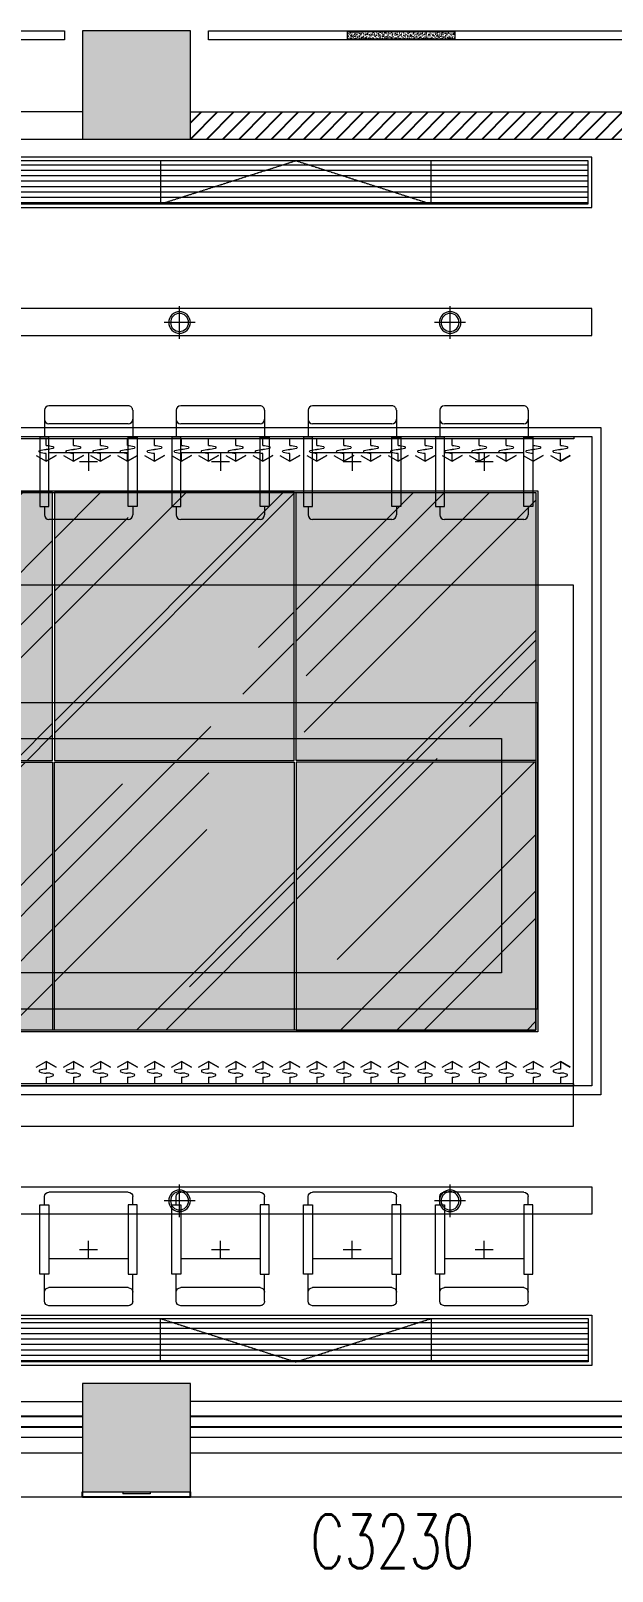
# Model space of a CAD drawing. Header units: millimetres. Extents: x 33621 to 401573, y -91663 to 133135.
# Drawn here: x 88511 to 91734, y -59651 to -51111 of the extents above; entities that cross this region are included whole.
import ezdxf

# ---------------------------------------------------------------- set-up
doc = ezdxf.new("R2010")
doc.units = ezdxf.units.MM
doc.header["$LTSCALE"] = 10
for name, pattern in [('DASH', [0.35, 0.25, -0.1]), ('DASHDOT2', [0.5, 0.25, -0.125, 0, -0.125]), ('DOTE', [2.42, 2, -0.2, 0.02, -0.2])]:
    doc.linetypes.add(name, pattern=pattern)
doc.layers.get('0').update_dxf_attribs({"color": 253})
for name, color, linetype in [('3', 253, 'Continuous'), ('HATCH【填充】', 253, 'Continuous'), ('SURFACE', 253, 'Continuous'), ('WINDOW_TEXT', 253, 'Continuous')]:
    doc.layers.add(name, color=color, linetype=linetype)
for name, color, linetype, lineweight in [('COLUMN', 253, 'Continuous', 0), ('FF-FURN【成品家私】', 253, 'Continuous', 0), ('PUB_HATCH', 253, 'Continuous', 0), ('RC-FCU【空调设备】', 253, 'Continuous', 0), ('RC-LIGHT【天花灯具】', 253, 'Continuous', 0), ('RC-LIGHT【灯带】', 253, 'DASHDOT2', 0), ('RC-Modelling【天花造型】', 253, 'Continuous', 0), ('RC-STR【天花细线】', 253, 'Continuous', 0), ('Wall【墙体】', 253, 'Continuous', 0), ('WINDOW', 253, 'Continuous', 0)]:
    doc.layers.add(name, color=color, linetype=linetype, lineweight=lineweight)
doc.styles.add('_TCH_WINDOW', font='SIMPLEX', dxfattribs={"bigfont": 'GBCBIG'})
doc.styles.add('XZC', font='SIMPLEX.SHX', dxfattribs={"width": 0.7, "bigfont": 'hztxt.shx'})
doc.linetypes.add('LED_LINE', pattern='A,12.7,-5.08,["LED",XZC,S=2.54,R=0,X=-2.54,Y=-1.27],-6.35', length=24.13)
pattern_1 = [(360, (-5844417.93, -1244502.92), (7e-15, 30), [])]

# ---------------------------------------------------------------- blocks, each defined once
blk = doc.blocks.new('$WINLIB2D$00000004')
for p, q in [((-0.5, 0.5), (0.5, 0.5)), ((-0.5, 0.5), (-0.5, -0.5)), ((0.5, -0.5), (0.5, 0.5)), ((-0.5, 0.2406), (0.5, 0.2406)), ((-0.5, -0.5), (0.5, -0.5))]:
    blk.add_line(p, q)
blk = doc.blocks.new('werftrfd')
for p, q in [((-630, -220), (-630, 220)), ((-558.5, 245), (-605, 245)), ((-25, 245), (-174.3, 245)), ((-100, -220), (-100, 220)), ((0, -220), (0, 220)), ((-558.5, -245), (-605, -245)), ((-25, -245), (-174.3, -245))]:
    blk.add_line(p, q)
at = {"color": 8}
for p, q in [((-260, -220), (-260, 220)), ((-260, 0), (-360, 0)), ((-310, -50), (-310, 50))]:
    blk.add_line(p, q, dxfattribs=at)
for points in [[(-558.5, 220), (-174.3, 220), (-174.3, 270), (-558.5, 270)], [(-558.5, -220), (-174.3, -220), (-174.3, -270), (-558.5, -270)]]:
    blk.add_lwpolyline(points, close=True)
for centre, start, end in [((-605, 220), 90, 180), ((-75, 220), 90, 180), ((-25, 220), 0, 90), ((-605, -220), 180, 270), ((-75, -220), 180, 270), ((-25, -220), 270, 0)]:
    blk.add_arc(centre, 25, start, end)
blk = doc.blocks.new('ZL_0814093391')
at = {"layer": 'RC-LIGHT【天花灯具】'}
h = blk.add_hatch(dxfattribs=at)
h.set_pattern_fill('AR-SAND', color=251, scale=0.316764)
h.set_pattern_definition([(37.5, (-300, -35), (-0.50683, 15.50283), [0, -12.2296, 0, -13.67785, 0, -13.07441]), (7.5, (-300, -35), (14.23926, 22.7064), [0, -6.59755, 0, -11.02274, 0, -4.22404]), (327.5, (-309.896, -35), (25.05575, 0.04552), [0, -4.0229, 0, -14.48243, 0, -18.90761]), (317.5, (-309.896, -35), (24.1867, 7.0616), [0, -2.01145, 0, -9.49404, 0, -10.86182])])
h.paths.add_polyline_path([(300, 5), (-300, 5), (-300, -35), (300, -35)])
blk.add_lwpolyline([(-300, 5), (300, 5), (300, -35), (-300, -35)], close=True, dxfattribs=at)
blk = doc.blocks.new('*U284')
for p, q in [((0, 0), (8550, 0)), ((8550, 0), (8550, -12)), ((8550, -12), (0, -12)), ((5625, -49.3), (5625, -12)), ((5775, -49.3), (5775, -12)), ((5925, -49.3), (5925, -12)), ((6075, -49.3), (6075, -12)), ((6225, -49.3), (6225, -12)), ((6375, -49.3), (6375, -12)), ((6525, -49.3), (6525, -12)), ((6675, -49.3), (6675, -12)), ((6825, -49.3), (6825, -12)), ((6975, -49.3), (6975, -12)), ((7125, -49.3), (7125, -12)), ((7275, -49.3), (7275, -12)), ((7425, -49.3), (7425, -12)), ((7575, -49.3), (7575, -12)), ((7725, -49.3), (7725, -12)), ((7875, -49.3), (7875, -12)), ((8025, -49.3), (8025, -12)), ((8175, -49.3), (8175, -12)), ((8325, -49.3), (8325, -12)), ((8475, -49.3), (8475, -12)), ((8475, -49.3), (8475, -12)), ((5569.6, -104.5), (5625, -136.2)), ((5625, -136.2), (5625, -93.2)), ((5680.4, -104.5), (5625, -136.2)), ((5625, -136.2), (5680.4, -104.5)), ((5719.6, -104.5), (5775, -136.2)), ((5775, -136.2), (5775, -93.2)), ((5830.4, -104.5), (5775, -136.2)), ((5775, -136.2), (5830.4, -104.5)), ((5869.6, -104.5), (5925, -136.2)), ((5925, -136.2), (5925, -93.2)), ((5980.4, -104.5), (5925, -136.2)), ((5925, -136.2), (5980.4, -104.5)), ((6019.6, -104.5), (6075, -136.2)), ((6075, -136.2), (6075, -93.2)), ((6130.4, -104.5), (6075, -136.2)), ((6075, -136.2), (6130.4, -104.5)), ((6169.6, -104.5), (6225, -136.2)), ((6225, -136.2), (6225, -93.2)), ((6280.4, -104.5), (6225, -136.2)), ((6225, -136.2), (6280.4, -104.5)), ((6319.6, -104.5), (6375, -136.2)), ((6375, -136.2), (6375, -93.2)), ((6430.4, -104.5), (6375, -136.2)), ((6375, -136.2), (6430.4, -104.5)), ((6469.6, -104.5), (6525, -136.2)), ((6525, -136.2), (6525, -93.2)), ((6580.4, -104.5), (6525, -136.2)), ((6525, -136.2), (6580.4, -104.5)), ((6619.6, -104.5), (6675, -136.2)), ((6675, -136.2), (6675, -93.2)), ((6730.4, -104.5), (6675, -136.2)), ((6675, -136.2), (6730.4, -104.5)), ((6769.6, -104.5), (6825, -136.2)), ((6825, -136.2), (6825, -93.2)), ((6880.4, -104.5), (6825, -136.2)), ((6825, -136.2), (6880.4, -104.5)), ((6919.6, -104.5), (6975, -136.2)), ((6975, -136.2), (6975, -93.2)), ((7030.4, -104.5), (6975, -136.2)), ((6975, -136.2), (7030.4, -104.5)), ((7069.6, -104.5), (7125, -136.2)), ((7125, -136.2), (7125, -93.2)), ((7180.4, -104.5), (7125, -136.2)), ((7125, -136.2), (7180.4, -104.5)), ((7219.6, -104.5), (7275, -136.2)), ((7275, -136.2), (7275, -93.2)), ((7330.4, -104.5), (7275, -136.2)), ((7275, -136.2), (7330.4, -104.5)), ((7369.6, -104.5), (7425, -136.2)), ((7425, -136.2), (7425, -93.2)), ((7480.4, -104.5), (7425, -136.2)), ((7425, -136.2), (7480.4, -104.5)), ((7519.6, -104.5), (7575, -136.2)), ((7575, -136.2), (7575, -93.2)), ((7630.4, -104.5), (7575, -136.2)), ((7575, -136.2), (7630.4, -104.5)), ((7669.6, -104.5), (7725, -136.2)), ((7725, -136.2), (7725, -93.2)), ((7780.4, -104.5), (7725, -136.2)), ((7725, -136.2), (7780.4, -104.5)), ((7819.6, -104.5), (7875, -136.2)), ((7875, -136.2), (7875, -93.2)), ((7930.4, -104.5), (7875, -136.2)), ((7875, -136.2), (7930.4, -104.5)), ((7969.6, -104.5), (8025, -136.2)), ((8025, -136.2), (8025, -93.2)), ((8080.4, -104.5), (8025, -136.2)), ((8025, -136.2), (8080.4, -104.5)), ((8119.6, -104.5), (8175, -136.2)), ((8175, -136.2), (8175, -93.2)), ((8230.4, -104.5), (8175, -136.2)), ((8175, -136.2), (8230.4, -104.5)), ((8269.6, -104.5), (8325, -136.2)), ((8325, -136.2), (8325, -93.2)), ((8380.4, -104.5), (8325, -136.2)), ((8325, -136.2), (8380.4, -104.5)), ((8419.6, -104.5), (8475, -136.2)), ((8419.6, -104.5), (8475, -136.2)), ((8475, -136.2), (8475, -93.2)), ((8475, -136.2), (8475, -93.2)), ((8530.4, -104.5), (8475, -136.2)), ((8475, -136.2), (8530.4, -104.5)), ((8530.4, -104.5), (8475, -136.2)), ((8475, -136.2), (8530.4, -104.5))]:
    blk.add_line(p, q)
at = {"extrusion": (0, 0, -1)}
for centre, major_axis, start_param, end_param in [((5590, -82.2), (3.69, -3.69), 1.137309, 3.57508), ((5622.5, -170.8), (-70.4, -70.4), 2.004284, 2.381239), ((5627.5, -148.9), (-70.4, -70.4), 2.33115, 2.708105), ((5627.5, 28.3), (70.4, -70.4), 0.433488, 0.810442), ((5660, -60.3), (3.69, -3.69), 4.278901, 6.716673), ((5740, -82.2), (3.69, -3.69), 1.137309, 3.57508), ((5772.5, -170.8), (-70.4, -70.4), 2.004284, 2.381239), ((5777.5, -148.9), (-70.4, -70.4), 2.33115, 2.708105), ((5777.5, 28.3), (70.4, -70.4), 0.433488, 0.810442), ((5810, -60.3), (3.69, -3.69), 4.278901, 6.716673), ((5890, -82.2), (3.69, -3.69), 1.137309, 3.57508), ((5922.5, -170.8), (-70.4, -70.4), 2.004284, 2.381239), ((5927.5, -148.9), (-70.4, -70.4), 2.33115, 2.708105), ((5927.5, 28.3), (70.4, -70.4), 0.433488, 0.810442), ((5960, -60.3), (3.69, -3.69), 4.278901, 6.716673), ((6040, -82.2), (3.69, -3.69), 1.137309, 3.57508), ((6072.5, -170.8), (-70.4, -70.4), 2.004284, 2.381239), ((6077.5, -148.9), (-70.4, -70.4), 2.33115, 2.708105), ((6077.5, 28.3), (70.4, -70.4), 0.433488, 0.810442), ((6110, -60.3), (3.69, -3.69), 4.278901, 6.716673), ((6190, -82.2), (3.69, -3.69), 1.137309, 3.57508), ((6222.5, -170.8), (-70.4, -70.4), 2.004284, 2.381239), ((6227.5, -148.9), (-70.4, -70.4), 2.33115, 2.708105), ((6227.5, 28.3), (70.4, -70.4), 0.433488, 0.810442), ((6260, -60.3), (3.69, -3.69), 4.278901, 6.716673), ((6340, -82.2), (3.69, -3.69), 1.137309, 3.57508), ((6372.5, -170.8), (-70.4, -70.4), 2.004284, 2.381239), ((6377.5, -148.9), (-70.4, -70.4), 2.33115, 2.708105), ((6377.5, 28.3), (70.4, -70.4), 0.433488, 0.810442), ((6410, -60.3), (3.69, -3.69), 4.278901, 6.716673), ((6490, -82.2), (3.69, -3.69), 1.137309, 3.57508), ((6522.5, -170.8), (-70.4, -70.4), 2.004284, 2.381239), ((6527.5, -148.9), (-70.4, -70.4), 2.33115, 2.708105), ((6527.5, 28.3), (70.4, -70.4), 0.433488, 0.810442), ((6560, -60.3), (3.69, -3.69), 4.278901, 6.716673), ((6640, -82.2), (3.69, -3.69), 1.137309, 3.57508), ((6672.5, -170.8), (-70.4, -70.4), 2.004284, 2.381239), ((6677.5, -148.9), (-70.4, -70.4), 2.33115, 2.708105), ((6677.5, 28.3), (70.4, -70.4), 0.433488, 0.810442), ((6710, -60.3), (3.69, -3.69), 4.278901, 6.716673), ((6790, -82.2), (3.69, -3.69), 1.137309, 3.57508), ((6822.5, -170.8), (-70.4, -70.4), 2.004284, 2.381239), ((6827.5, -148.9), (-70.4, -70.4), 2.33115, 2.708105), ((6827.5, 28.3), (70.4, -70.4), 0.433488, 0.810442), ((6860, -60.3), (3.69, -3.69), 4.278901, 6.716673), ((6940, -82.2), (3.69, -3.69), 1.137309, 3.57508), ((6972.5, -170.8), (-70.4, -70.4), 2.004284, 2.381239), ((6977.5, -148.9), (-70.4, -70.4), 2.33115, 2.708105), ((6977.5, 28.3), (70.4, -70.4), 0.433488, 0.810442), ((7010, -60.3), (3.69, -3.69), 4.278901, 6.716673), ((7090, -82.2), (3.69, -3.69), 1.137309, 3.57508), ((7122.5, -170.8), (-70.4, -70.4), 2.004284, 2.381239), ((7127.5, -148.9), (-70.4, -70.4), 2.33115, 2.708105), ((7127.5, 28.3), (70.4, -70.4), 0.433488, 0.810442), ((7160, -60.3), (3.69, -3.69), 4.278901, 6.716673), ((7240, -82.2), (3.69, -3.69), 1.137309, 3.57508), ((7272.5, -170.8), (-70.4, -70.4), 2.004284, 2.381239), ((7277.5, -148.9), (-70.4, -70.4), 2.33115, 2.708105), ((7277.5, 28.3), (70.4, -70.4), 0.433488, 0.810442), ((7310, -60.3), (3.69, -3.69), 4.278901, 6.716673), ((7390, -82.2), (3.69, -3.69), 1.137309, 3.57508), ((7422.5, -170.8), (-70.4, -70.4), 2.004284, 2.381239), ((7427.5, -148.9), (-70.4, -70.4), 2.33115, 2.708105), ((7427.5, 28.3), (70.4, -70.4), 0.433488, 0.810442), ((7460, -60.3), (3.69, -3.69), 4.278901, 6.716673), ((7540, -82.2), (3.69, -3.69), 1.137309, 3.57508), ((7572.5, -170.8), (-70.4, -70.4), 2.004284, 2.381239), ((7577.5, -148.9), (-70.4, -70.4), 2.33115, 2.708105), ((7577.5, 28.3), (70.4, -70.4), 0.433488, 0.810442), ((7610, -60.3), (3.69, -3.69), 4.278901, 6.716673), ((7690, -82.2), (3.69, -3.69), 1.137309, 3.57508), ((7722.5, -170.8), (-70.4, -70.4), 2.004284, 2.381239), ((7727.5, -148.9), (-70.4, -70.4), 2.33115, 2.708105), ((7727.5, 28.3), (70.4, -70.4), 0.433488, 0.810442), ((7760, -60.3), (3.69, -3.69), 4.278901, 6.716673), ((7840, -82.2), (3.69, -3.69), 1.137309, 3.57508), ((7872.5, -170.8), (-70.4, -70.4), 2.004284, 2.381239), ((7877.5, -148.9), (-70.4, -70.4), 2.33115, 2.708105), ((7877.5, 28.3), (70.4, -70.4), 0.433488, 0.810442), ((7910, -60.3), (3.69, -3.69), 4.278901, 6.716673), ((7990, -82.2), (3.69, -3.69), 1.137309, 3.57508), ((8022.5, -170.8), (-70.4, -70.4), 2.004284, 2.381239), ((8027.5, -148.9), (-70.4, -70.4), 2.33115, 2.708105), ((8027.5, 28.3), (70.4, -70.4), 0.433488, 0.810442), ((8060, -60.3), (3.69, -3.69), 4.278901, 6.716673), ((8140, -82.2), (3.69, -3.69), 1.137309, 3.57508), ((8172.5, -170.8), (-70.4, -70.4), 2.004284, 2.381239), ((8177.5, -148.9), (-70.4, -70.4), 2.33115, 2.708105), ((8177.5, 28.3), (70.4, -70.4), 0.433488, 0.810442), ((8210, -60.3), (3.69, -3.69), 4.278901, 6.716673), ((8290, -82.2), (3.69, -3.69), 1.137309, 3.57508), ((8322.5, -170.8), (-70.4, -70.4), 2.004284, 2.381239), ((8327.5, -148.9), (-70.4, -70.4), 2.33115, 2.708105), ((8327.5, 28.3), (70.4, -70.4), 0.433488, 0.810442), ((8360, -60.3), (3.69, -3.69), 4.278901, 6.716673), ((8440, -82.2), (3.69, -3.69), 1.137309, 3.57508), ((8440, -82.2), (3.69, -3.69), 1.137309, 3.57508), ((8472.5, -170.8), (-70.4, -70.4), 2.004284, 2.381239), ((8472.5, -170.8), (-70.4, -70.4), 2.004284, 2.381239), ((8477.5, -148.9), (-70.4, -70.4), 2.33115, 2.708105), ((8477.5, -148.9), (-70.4, -70.4), 2.33115, 2.708105), ((8477.5, 28.3), (70.4, -70.4), 0.433488, 0.810442), ((8477.5, 28.3), (70.4, -70.4), 0.433488, 0.810442), ((8510, -60.3), (3.69, -3.69), 4.278901, 6.716673), ((8510, -60.3), (3.69, -3.69), 4.278901, 6.716673), ((5622.5, 6.4), (70.4, -70.4), 0.760354, 1.137309), ((5772.5, 6.4), (70.4, -70.4), 0.760354, 1.137309), ((5922.5, 6.4), (70.4, -70.4), 0.760354, 1.137309), ((6072.5, 6.4), (70.4, -70.4), 0.760354, 1.137309), ((6222.5, 6.4), (70.4, -70.4), 0.760354, 1.137309), ((6372.5, 6.4), (70.4, -70.4), 0.760354, 1.137309), ((6522.5, 6.4), (70.4, -70.4), 0.760354, 1.137309), ((6672.5, 6.4), (70.4, -70.4), 0.760354, 1.137309), ((6822.5, 6.4), (70.4, -70.4), 0.760354, 1.137309), ((6972.5, 6.4), (70.4, -70.4), 0.760354, 1.137309), ((7122.5, 6.4), (70.4, -70.4), 0.760354, 1.137309), ((7272.5, 6.4), (70.4, -70.4), 0.760354, 1.137309), ((7422.5, 6.4), (70.4, -70.4), 0.760354, 1.137309), ((7572.5, 6.4), (70.4, -70.4), 0.760354, 1.137309), ((7722.5, 6.4), (70.4, -70.4), 0.760354, 1.137309), ((7872.5, 6.4), (70.4, -70.4), 0.760354, 1.137309), ((8022.5, 6.4), (70.4, -70.4), 0.760354, 1.137309), ((8172.5, 6.4), (70.4, -70.4), 0.760354, 1.137309), ((8322.5, 6.4), (70.4, -70.4), 0.760354, 1.137309), ((8472.5, 6.4), (70.4, -70.4), 0.760354, 1.137309), ((8472.5, 6.4), (70.4, -70.4), 0.760354, 1.137309)]:
    blk.add_ellipse(centre, major_axis=major_axis, ratio=1, start_param=start_param, end_param=end_param, dxfattribs=at)
blk = doc.blocks.new('*U282')
for p, q in [((0, 0), (8550, 0)), ((8550, 0), (8550, -12)), ((8550, -12), (0, -12)), ((5625, -49.3), (5625, -12)), ((5775, -49.3), (5775, -12)), ((5925, -49.3), (5925, -12)), ((6075, -49.3), (6075, -12)), ((6225, -49.3), (6225, -12)), ((6375, -49.3), (6375, -12)), ((6525, -49.3), (6525, -12)), ((6675, -49.3), (6675, -12)), ((6825, -49.3), (6825, -12)), ((6975, -49.3), (6975, -12)), ((7125, -49.3), (7125, -12)), ((7275, -49.3), (7275, -12)), ((7425, -49.3), (7425, -12)), ((7575, -49.3), (7575, -12)), ((7725, -49.3), (7725, -12)), ((7875, -49.3), (7875, -12)), ((8025, -49.3), (8025, -12)), ((8175, -49.3), (8175, -12)), ((8325, -49.3), (8325, -12)), ((8475, -49.3), (8475, -12)), ((8475, -49.3), (8475, -12)), ((5569.6, -104.5), (5625, -136.2)), ((5625, -136.2), (5625, -93.2)), ((5680.4, -104.5), (5625, -136.2)), ((5625, -136.2), (5680.4, -104.5)), ((5719.6, -104.5), (5775, -136.2)), ((5775, -136.2), (5775, -93.2)), ((5830.4, -104.5), (5775, -136.2)), ((5775, -136.2), (5830.4, -104.5)), ((5869.6, -104.5), (5925, -136.2)), ((5925, -136.2), (5925, -93.2)), ((5980.4, -104.5), (5925, -136.2)), ((5925, -136.2), (5980.4, -104.5)), ((6019.6, -104.5), (6075, -136.2)), ((6075, -136.2), (6075, -93.2)), ((6130.4, -104.5), (6075, -136.2)), ((6075, -136.2), (6130.4, -104.5)), ((6169.6, -104.5), (6225, -136.2)), ((6225, -136.2), (6225, -93.2)), ((6280.4, -104.5), (6225, -136.2)), ((6225, -136.2), (6280.4, -104.5)), ((6319.6, -104.5), (6375, -136.2)), ((6375, -136.2), (6375, -93.2)), ((6430.4, -104.5), (6375, -136.2)), ((6375, -136.2), (6430.4, -104.5)), ((6469.6, -104.5), (6525, -136.2)), ((6525, -136.2), (6525, -93.2)), ((6580.4, -104.5), (6525, -136.2)), ((6525, -136.2), (6580.4, -104.5)), ((6619.6, -104.5), (6675, -136.2)), ((6675, -136.2), (6675, -93.2)), ((6730.4, -104.5), (6675, -136.2)), ((6675, -136.2), (6730.4, -104.5)), ((6769.6, -104.5), (6825, -136.2)), ((6825, -136.2), (6825, -93.2)), ((6880.4, -104.5), (6825, -136.2)), ((6825, -136.2), (6880.4, -104.5)), ((6919.6, -104.5), (6975, -136.2)), ((6975, -136.2), (6975, -93.2)), ((7030.4, -104.5), (6975, -136.2)), ((6975, -136.2), (7030.4, -104.5)), ((7069.6, -104.5), (7125, -136.2)), ((7125, -136.2), (7125, -93.2)), ((7180.4, -104.5), (7125, -136.2)), ((7125, -136.2), (7180.4, -104.5)), ((7219.6, -104.5), (7275, -136.2)), ((7275, -136.2), (7275, -93.2)), ((7330.4, -104.5), (7275, -136.2)), ((7275, -136.2), (7330.4, -104.5)), ((7369.6, -104.5), (7425, -136.2)), ((7425, -136.2), (7425, -93.2)), ((7480.4, -104.5), (7425, -136.2)), ((7425, -136.2), (7480.4, -104.5)), ((7519.6, -104.5), (7575, -136.2)), ((7575, -136.2), (7575, -93.2)), ((7630.4, -104.5), (7575, -136.2)), ((7575, -136.2), (7630.4, -104.5)), ((7669.6, -104.5), (7725, -136.2)), ((7725, -136.2), (7725, -93.2)), ((7780.4, -104.5), (7725, -136.2)), ((7725, -136.2), (7780.4, -104.5)), ((7819.6, -104.5), (7875, -136.2)), ((7875, -136.2), (7875, -93.2)), ((7930.4, -104.5), (7875, -136.2)), ((7875, -136.2), (7930.4, -104.5)), ((7969.6, -104.5), (8025, -136.2)), ((8025, -136.2), (8025, -93.2)), ((8080.4, -104.5), (8025, -136.2)), ((8025, -136.2), (8080.4, -104.5)), ((8119.6, -104.5), (8175, -136.2)), ((8175, -136.2), (8175, -93.2)), ((8230.4, -104.5), (8175, -136.2)), ((8175, -136.2), (8230.4, -104.5)), ((8269.6, -104.5), (8325, -136.2)), ((8325, -136.2), (8325, -93.2)), ((8380.4, -104.5), (8325, -136.2)), ((8325, -136.2), (8380.4, -104.5)), ((8419.6, -104.5), (8475, -136.2)), ((8419.6, -104.5), (8475, -136.2)), ((8475, -136.2), (8475, -93.2)), ((8475, -136.2), (8475, -93.2)), ((8530.4, -104.5), (8475, -136.2)), ((8475, -136.2), (8530.4, -104.5)), ((8530.4, -104.5), (8475, -136.2)), ((8475, -136.2), (8530.4, -104.5))]:
    blk.add_line(p, q)
at = {"extrusion": (0, 0, -1)}
for centre, major_axis, start_param, end_param in [((5590, -82.2), (3.69, -3.69), 1.137309, 3.57508), ((5622.5, -170.8), (-70.4, -70.4), 2.004284, 2.381239), ((5627.5, -148.9), (-70.4, -70.4), 2.33115, 2.708105), ((5627.5, 28.3), (70.4, -70.4), 0.433488, 0.810442), ((5660, -60.3), (3.69, -3.69), 4.278901, 6.716673), ((5740, -82.2), (3.69, -3.69), 1.137309, 3.57508), ((5772.5, -170.8), (-70.4, -70.4), 2.004284, 2.381239), ((5777.5, -148.9), (-70.4, -70.4), 2.33115, 2.708105), ((5777.5, 28.3), (70.4, -70.4), 0.433488, 0.810442), ((5810, -60.3), (3.69, -3.69), 4.278901, 6.716673), ((5890, -82.2), (3.69, -3.69), 1.137309, 3.57508), ((5922.5, -170.8), (-70.4, -70.4), 2.004284, 2.381239), ((5927.5, -148.9), (-70.4, -70.4), 2.33115, 2.708105), ((5927.5, 28.3), (70.4, -70.4), 0.433488, 0.810442), ((5960, -60.3), (3.69, -3.69), 4.278901, 6.716673), ((6040, -82.2), (3.69, -3.69), 1.137309, 3.57508), ((6072.5, -170.8), (-70.4, -70.4), 2.004284, 2.381239), ((6077.5, -148.9), (-70.4, -70.4), 2.33115, 2.708105), ((6077.5, 28.3), (70.4, -70.4), 0.433488, 0.810442), ((6110, -60.3), (3.69, -3.69), 4.278901, 6.716673), ((6190, -82.2), (3.69, -3.69), 1.137309, 3.57508), ((6222.5, -170.8), (-70.4, -70.4), 2.004284, 2.381239), ((6227.5, -148.9), (-70.4, -70.4), 2.33115, 2.708105), ((6227.5, 28.3), (70.4, -70.4), 0.433488, 0.810442), ((6260, -60.3), (3.69, -3.69), 4.278901, 6.716673), ((6340, -82.2), (3.69, -3.69), 1.137309, 3.57508), ((6372.5, -170.8), (-70.4, -70.4), 2.004284, 2.381239), ((6377.5, -148.9), (-70.4, -70.4), 2.33115, 2.708105), ((6377.5, 28.3), (70.4, -70.4), 0.433488, 0.810442), ((6410, -60.3), (3.69, -3.69), 4.278901, 6.716673), ((6490, -82.2), (3.69, -3.69), 1.137309, 3.57508), ((6522.5, -170.8), (-70.4, -70.4), 2.004284, 2.381239), ((6527.5, -148.9), (-70.4, -70.4), 2.33115, 2.708105), ((6527.5, 28.3), (70.4, -70.4), 0.433488, 0.810442), ((6560, -60.3), (3.69, -3.69), 4.278901, 6.716673), ((6640, -82.2), (3.69, -3.69), 1.137309, 3.57508), ((6672.5, -170.8), (-70.4, -70.4), 2.004284, 2.381239), ((6677.5, -148.9), (-70.4, -70.4), 2.33115, 2.708105), ((6677.5, 28.3), (70.4, -70.4), 0.433488, 0.810442), ((6710, -60.3), (3.69, -3.69), 4.278901, 6.716673), ((6790, -82.2), (3.69, -3.69), 1.137309, 3.57508), ((6822.5, -170.8), (-70.4, -70.4), 2.004284, 2.381239), ((6827.5, -148.9), (-70.4, -70.4), 2.33115, 2.708105), ((6827.5, 28.3), (70.4, -70.4), 0.433488, 0.810442), ((6860, -60.3), (3.69, -3.69), 4.278901, 6.716673), ((6940, -82.2), (3.69, -3.69), 1.137309, 3.57508), ((6972.5, -170.8), (-70.4, -70.4), 2.004284, 2.381239), ((6977.5, -148.9), (-70.4, -70.4), 2.33115, 2.708105), ((6977.5, 28.3), (70.4, -70.4), 0.433488, 0.810442), ((7010, -60.3), (3.69, -3.69), 4.278901, 6.716673), ((7090, -82.2), (3.69, -3.69), 1.137309, 3.57508), ((7122.5, -170.8), (-70.4, -70.4), 2.004284, 2.381239), ((7127.5, -148.9), (-70.4, -70.4), 2.33115, 2.708105), ((7127.5, 28.3), (70.4, -70.4), 0.433488, 0.810442), ((7160, -60.3), (3.69, -3.69), 4.278901, 6.716673), ((7240, -82.2), (3.69, -3.69), 1.137309, 3.57508), ((7272.5, -170.8), (-70.4, -70.4), 2.004284, 2.381239), ((7277.5, -148.9), (-70.4, -70.4), 2.33115, 2.708105), ((7277.5, 28.3), (70.4, -70.4), 0.433488, 0.810442), ((7310, -60.3), (3.69, -3.69), 4.278901, 6.716673), ((7390, -82.2), (3.69, -3.69), 1.137309, 3.57508), ((7422.5, -170.8), (-70.4, -70.4), 2.004284, 2.381239), ((7427.5, -148.9), (-70.4, -70.4), 2.33115, 2.708105), ((7427.5, 28.3), (70.4, -70.4), 0.433488, 0.810442), ((7460, -60.3), (3.69, -3.69), 4.278901, 6.716673), ((7540, -82.2), (3.69, -3.69), 1.137309, 3.57508), ((7572.5, -170.8), (-70.4, -70.4), 2.004284, 2.381239), ((7577.5, -148.9), (-70.4, -70.4), 2.33115, 2.708105), ((7577.5, 28.3), (70.4, -70.4), 0.433488, 0.810442), ((7610, -60.3), (3.69, -3.69), 4.278901, 6.716673), ((7690, -82.2), (3.69, -3.69), 1.137309, 3.57508), ((7722.5, -170.8), (-70.4, -70.4), 2.004284, 2.381239), ((7727.5, -148.9), (-70.4, -70.4), 2.33115, 2.708105), ((7727.5, 28.3), (70.4, -70.4), 0.433488, 0.810442), ((7760, -60.3), (3.69, -3.69), 4.278901, 6.716673), ((7840, -82.2), (3.69, -3.69), 1.137309, 3.57508), ((7872.5, -170.8), (-70.4, -70.4), 2.004284, 2.381239), ((7877.5, -148.9), (-70.4, -70.4), 2.33115, 2.708105), ((7877.5, 28.3), (70.4, -70.4), 0.433488, 0.810442), ((7910, -60.3), (3.69, -3.69), 4.278901, 6.716673), ((7990, -82.2), (3.69, -3.69), 1.137309, 3.57508), ((8022.5, -170.8), (-70.4, -70.4), 2.004284, 2.381239), ((8027.5, -148.9), (-70.4, -70.4), 2.33115, 2.708105), ((8027.5, 28.3), (70.4, -70.4), 0.433488, 0.810442), ((8060, -60.3), (3.69, -3.69), 4.278901, 6.716673), ((8140, -82.2), (3.69, -3.69), 1.137309, 3.57508), ((8172.5, -170.8), (-70.4, -70.4), 2.004284, 2.381239), ((8177.5, -148.9), (-70.4, -70.4), 2.33115, 2.708105), ((8177.5, 28.3), (70.4, -70.4), 0.433488, 0.810442), ((8210, -60.3), (3.69, -3.69), 4.278901, 6.716673), ((8290, -82.2), (3.69, -3.69), 1.137309, 3.57508), ((8322.5, -170.8), (-70.4, -70.4), 2.004284, 2.381239), ((8327.5, -148.9), (-70.4, -70.4), 2.33115, 2.708105), ((8327.5, 28.3), (70.4, -70.4), 0.433488, 0.810442), ((8360, -60.3), (3.69, -3.69), 4.278901, 6.716673), ((8440, -82.2), (3.69, -3.69), 1.137309, 3.57508), ((8440, -82.2), (3.69, -3.69), 1.137309, 3.57508), ((8472.5, -170.8), (-70.4, -70.4), 2.004284, 2.381239), ((8472.5, -170.8), (-70.4, -70.4), 2.004284, 2.381239), ((8477.5, -148.9), (-70.4, -70.4), 2.33115, 2.708105), ((8477.5, -148.9), (-70.4, -70.4), 2.33115, 2.708105), ((8477.5, 28.3), (70.4, -70.4), 0.433488, 0.810442), ((8477.5, 28.3), (70.4, -70.4), 0.433488, 0.810442), ((8510, -60.3), (3.69, -3.69), 4.278901, 6.716673), ((8510, -60.3), (3.69, -3.69), 4.278901, 6.716673), ((5622.5, 6.4), (70.4, -70.4), 0.760354, 1.137309), ((5772.5, 6.4), (70.4, -70.4), 0.760354, 1.137309), ((5922.5, 6.4), (70.4, -70.4), 0.760354, 1.137309), ((6072.5, 6.4), (70.4, -70.4), 0.760354, 1.137309), ((6222.5, 6.4), (70.4, -70.4), 0.760354, 1.137309), ((6372.5, 6.4), (70.4, -70.4), 0.760354, 1.137309), ((6522.5, 6.4), (70.4, -70.4), 0.760354, 1.137309), ((6672.5, 6.4), (70.4, -70.4), 0.760354, 1.137309), ((6822.5, 6.4), (70.4, -70.4), 0.760354, 1.137309), ((6972.5, 6.4), (70.4, -70.4), 0.760354, 1.137309), ((7122.5, 6.4), (70.4, -70.4), 0.760354, 1.137309), ((7272.5, 6.4), (70.4, -70.4), 0.760354, 1.137309), ((7422.5, 6.4), (70.4, -70.4), 0.760354, 1.137309), ((7572.5, 6.4), (70.4, -70.4), 0.760354, 1.137309), ((7722.5, 6.4), (70.4, -70.4), 0.760354, 1.137309), ((7872.5, 6.4), (70.4, -70.4), 0.760354, 1.137309), ((8022.5, 6.4), (70.4, -70.4), 0.760354, 1.137309), ((8172.5, 6.4), (70.4, -70.4), 0.760354, 1.137309), ((8322.5, 6.4), (70.4, -70.4), 0.760354, 1.137309), ((8472.5, 6.4), (70.4, -70.4), 0.760354, 1.137309), ((8472.5, 6.4), (70.4, -70.4), 0.760354, 1.137309)]:
    blk.add_ellipse(centre, major_axis=major_axis, ratio=1, start_param=start_param, end_param=end_param, dxfattribs=at)
blk = doc.blocks.new('圆形筒灯')
at = {"color": 251, "linetype": 'DOTE', "ltscale": 43.504693}
blk.add_line((0, 90.6), (0, -90.6), dxfattribs=at)
at = {"color": 251, "linetype": 'DOTE', "ltscale": 41.297046}
blk.add_line((86, 0), (-86, 0), dxfattribs=at)
blk.add_ellipse((0, 0), major_axis=(-42.4, 42.4), ratio=1, start_param=2.355868237233172, end_param=8.639053544412757)
at = {"color": 251}
blk.add_ellipse((0, 0), major_axis=(35.4, 35.4), ratio=1, start_param=5.49871431692557, end_param=11.78189962410516, dxfattribs=at)

msp = doc.modelspace()

# ---------------------------------------------------------------- hatches: boundary and pattern name
at = {"layer": 'HATCH【填充】'}
h = msp.add_hatch(dxfattribs=at)
h.set_pattern_fill('ANSI31', color=3, scale=20)
h.set_pattern_definition([(45, (89396.51, -51710.557), (-44.9013, 44.9013), [])])
h.paths.add_polyline_path([(92872.5, -51560.6), (89396.5, -51560.6), (89396.5, -51710.6), (92621.5, -51710.6), (92621.5, -58910.6), (92771.5, -58910.6), (92771.5, -51710.6), (92872.5, -51710.6)])
at = {"layer": 'PUB_HATCH'}
for points in [[(88796.5, -51710.6), (89396.5, -51710.6), (89396.5, -51110.6), (88796.5, -51110.6)], [(88796.5, -59210.6), (89396.5, -59210.6), (89396.5, -58610.6), (88796.5, -58610.6)]]:
    msp.add_hatch(color=256, dxfattribs=at).paths.add_polyline_path(points)
at = {"layer": 'RC-FCU【空调设备】'}
h = msp.add_hatch(dxfattribs=at)
h.set_pattern_fill('_USER', color=8, scale=30, angle=360, pattern_type=0)
h.set_pattern_definition(pattern_1)
h.paths.add_polyline_path([(91601.5, -51830.6), (91601.5, -52070.6), (82991.5, -52070.6), (82991.5, -51830.6)])
h = msp.add_hatch(dxfattribs=at)
h.set_pattern_fill('_USER', color=8, scale=30, angle=360, pattern_type=0)
h.set_pattern_definition(pattern_1)
h.paths.add_polyline_path([(91601.5, -58490.6), (91601.5, -58250.6), (82991.5, -58250.6), (82991.5, -58490.6)])
at = {"layer": 'RC-LIGHT【天花灯具】'}
h = msp.add_hatch(dxfattribs=at)
h.set_pattern_fill('AR-RROOF', color=256, scale=30, angle=45)
h.set_pattern_definition([(45, (69021.5, -48761.2), (646.578, 1724.21), [11430, -1524, 3810, -762]), (45, (69468.7, -47775.2), (-1255.44, 177.81), [2286, -251.46, 4572, -571.5]), (45, (68832.93, -48033.8), (2440.834, 3162.846), [6096, -1066.8, 3048, -762])])
h.paths.add_polyline_path([(84611.5, -53670.6), (83281.5, -53670.6), (83281.5, -55155.6), (84611.5, -55155.6)])
h.paths.add_polyline_path([(85951.5, -53670.6), (84621.5, -53670.6), (84621.5, -55155.6), (85951.5, -55155.6)])
h.paths.add_polyline_path([(87291.5, -53670.6), (85961.5, -53670.6), (85961.5, -55155.6), (87291.5, -55155.6)])
h.paths.add_polyline_path([(88631.5, -53670.6), (87301.5, -53670.6), (87301.5, -55155.6), (88631.5, -55155.6)])
h.paths.add_polyline_path([(89971.5, -53670.6), (88641.5, -53670.6), (88641.5, -55155.6), (89971.5, -55155.6)])
h.paths.add_polyline_path([(91311.5, -53670.6), (89981.5, -53670.6), (89981.5, -55155.6), (91311.5, -55155.6)])
h.paths.add_polyline_path([(91311.5, -55165.6), (89981.5, -55165.6), (89981.5, -56650.6), (91311.5, -56650.6)])
h.paths.add_polyline_path([(89971.5, -55165.6), (88641.5, -55165.6), (88641.5, -56650.6), (89971.5, -56650.6)])
h.paths.add_polyline_path([(88631.5, -55165.6), (87301.5, -55165.6), (87301.5, -56650.6), (88631.5, -56650.6)])
h.paths.add_polyline_path([(87291.5, -55165.6), (85961.5, -55165.6), (85961.5, -56650.6), (87291.5, -56650.6)])
h.paths.add_polyline_path([(85951.5, -55165.6), (84621.5, -55165.6), (84621.5, -56650.6), (85951.5, -56650.6)])
h.paths.add_polyline_path([(84611.5, -55165.6), (83281.5, -55165.6), (83281.5, -56650.6), (84611.5, -56650.6)])
h = msp.add_hatch(dxfattribs=at)
h.set_pattern_fill('AR-SAND', color=256, scale=3)
h.set_pattern_definition([(37.5, (69021.51, -48761.19), (-4.8001, 146.824), [0, -115.824, 0, -129.54, 0, -123.825]), (7.5, (69021.51, -48761.2), (134.857, 215.0475), [0, -62.484, 0, -104.394, 0, -40.005]), (327.5, (68927.79, -48761.19), (237.2977, 0.43116), [0, -38.1, 0, -137.16, 0, -179.07]), (317.5, (68927.79, -48761.2), (229.067, 66.8788), [0, -19.05, 0, -89.916, 0, -102.87])])
h.paths.add_polyline_path([(84611.5, -53670.6), (83281.5, -53670.6), (83281.5, -55155.6), (84611.5, -55155.6)])
h.paths.add_polyline_path([(85951.5, -53670.6), (84621.5, -53670.6), (84621.5, -55155.6), (85951.5, -55155.6)])
h.paths.add_polyline_path([(87291.5, -53670.6), (85961.5, -53670.6), (85961.5, -55155.6), (87291.5, -55155.6)])
h.paths.add_polyline_path([(88631.5, -53670.6), (87301.5, -53670.6), (87301.5, -55155.6), (88631.5, -55155.6)])
h.paths.add_polyline_path([(89971.5, -53670.6), (88641.5, -53670.6), (88641.5, -55155.6), (89971.5, -55155.6)])
h.paths.add_polyline_path([(91311.5, -53670.6), (89981.5, -53670.6), (89981.5, -55155.6), (91311.5, -55155.6)])
h.paths.add_polyline_path([(91311.5, -55165.6), (89981.5, -55165.6), (89981.5, -56650.6), (91311.5, -56650.6)])
h.paths.add_polyline_path([(89971.5, -55165.6), (88641.5, -55165.6), (88641.5, -56650.6), (89971.5, -56650.6)])
h.paths.add_polyline_path([(88631.5, -55165.6), (87301.5, -55165.6), (87301.5, -56650.6), (88631.5, -56650.6)])
h.paths.add_polyline_path([(87291.5, -55165.6), (85961.5, -55165.6), (85961.5, -56650.6), (87291.5, -56650.6)])
h.paths.add_polyline_path([(85951.5, -55165.6), (84621.5, -55165.6), (84621.5, -56650.6), (85951.5, -56650.6)])
h.paths.add_polyline_path([(84611.5, -55165.6), (83281.5, -55165.6), (83281.5, -56650.6), (84611.5, -56650.6)])

# ---------------------------------------------------------------- linework, layer by layer
at = {"layer": '3'}
for points in [[(82196.5, -58790.6), (88796.5, -58790.6)], [(89396.5, -58790.6), (92621.5, -58790.6)], [(82196.5, -58850.6), (88796.5, -58850.6)], [(89396.5, -58850.6), (92621.5, -58850.6)]]:
    msp.add_lwpolyline(points, dxfattribs=at)
at = {"layer": 'COLUMN'}
for p, q in [((89396.5, -51110.6), (88796.5, -51110.6)), ((88796.5, -51110.6), (88796.5, -51710.6)), ((89396.5, -51710.6), (89396.5, -51110.6)), ((88796.5, -51710.6), (89396.5, -51710.6)), ((89396.5, -58610.6), (88796.5, -58610.6)), ((88796.5, -58610.6), (88796.5, -58910.6)), ((89396.5, -58910.6), (89396.5, -58610.6)), ((88796.5, -59210.6), (89396.5, -59210.6))]:
    msp.add_line(p, q, dxfattribs=at)
at = {"layer": 'FF-FURN【成品家私】'}
for points in [[(83419.4, -57184.2), (91519.4, -57184.2), (91519.4, -54184.2), (83419.4, -54184.2)], [(91119.4, -56334.2), (84019.4, -56334.2), (84019.4, -55034.2), (91119.4, -55034.2)]]:
    msp.add_lwpolyline(points, close=True, dxfattribs=at)
at = {"layer": 'FF-FURN【成品家私】', "color": 8}
msp.add_lwpolyline([(91319.4, -56534.2), (83819.4, -56534.2), (83819.4, -54834.2), (91319.4, -54834.2)], close=True, dxfattribs=at)
at = {"layer": 'RC-FCU【空调设备】'}
for points in [[(82971.5, -51810.6), (82971.5, -52090.6), (91621.5, -52090.6), (91621.5, -51810.6)], [(82971.5, -58510.6), (82971.5, -58230.6), (91621.5, -58230.6), (91621.5, -58510.6)]]:
    msp.add_lwpolyline(points, close=True, dxfattribs=at)
at = {"layer": 'RC-FCU【空调设备】', "color": 8}
for points in [[(82991.5, -51830.6), (82991.5, -52070.6), (91601.5, -52070.6), (91601.5, -51830.6)], [(82991.5, -58490.6), (82991.5, -58250.6), (91601.5, -58250.6), (91601.5, -58490.6)]]:
    msp.add_lwpolyline(points, close=True, dxfattribs=at)
at = {"layer": 'RC-FCU【空调设备】', "color": 8, "linetype": 'DASH'}
for points in [[(89229.8, -51830.6), (89229.8, -52070.6), (90729.8, -52070.6), (90729.8, -51830.6)], [(89229.8, -58490.6), (89229.8, -58250.6), (90729.8, -58250.6), (90729.8, -58490.6)]]:
    msp.add_lwpolyline(points, close=True, dxfattribs=at)
for points in [[(89229.8, -52070.6), (89979.8, -51830.6), (90729.8, -52070.6)], [(89229.8, -58250.6), (89979.8, -58490.6), (90729.8, -58250.6)]]:
    msp.add_lwpolyline(points, dxfattribs=at)
at = {"layer": 'RC-LIGHT【灯带】', "linetype": 'LED_LINE', "ltscale": 0.015}
msp.add_lwpolyline([(82921.5, -53310.6), (91671.5, -53310.6), (91671.5, -57010.6), (82921.5, -57010.6)], close=True, dxfattribs=at)
at = {"layer": 'RC-Modelling【天花造型】'}
for p, q in [((82196.5, -58710.6), (88796.5, -58710.6)), ((92521.5, -58710.6), (89396.5, -58710.6))]:
    msp.add_line(p, q, dxfattribs=at)
for points in [[(82971.5, -53360.6), (91621.5, -53360.6), (91621.5, -56960.6), (82971.5, -56960.6)], [(83271.5, -53660.6), (91321.5, -53660.6), (91321.5, -56660.6), (83271.5, -56660.6)], [(83281.5, -53670.6), (91311.5, -53670.6), (91311.5, -56650.6), (83281.5, -56650.6)]]:
    msp.add_lwpolyline(points, close=True, dxfattribs=at)
at = {"layer": 'RC-STR【天花细线】'}
for points in [[(82296.5, -51160.6), (82296.5, -51110.6), (88696.5, -51110.6), (88696.5, -51160.6)], [(89496.5, -51160.6), (89496.5, -51110.6), (95896.5, -51110.6), (95896.5, -51160.6)], [(82971.5, -52650.6), (82971.5, -52800.6), (91621.5, -52800.6), (91621.5, -52650.6)], [(88631.5, -53670.6), (87301.5, -53670.6), (87301.5, -55155.6), (88631.5, -55155.6)], [(89971.5, -53670.6), (88641.5, -53670.6), (88641.5, -55155.6), (89971.5, -55155.6)], [(89981.5, -53670.6), (91311.5, -53670.6), (91311.5, -55155.6), (89981.5, -55155.6)], [(88631.5, -56650.6), (87301.5, -56650.6), (87301.5, -55165.6), (88631.5, -55165.6)], [(89971.5, -56650.6), (88641.5, -56650.6), (88641.5, -55165.6), (89971.5, -55165.6)], [(89981.5, -56650.6), (91311.5, -56650.6), (91311.5, -55165.6), (89981.5, -55165.6)], [(82971.5, -57670.6), (82971.5, -57520.6), (91621.5, -57520.6), (91621.5, -57670.6)]]:
    msp.add_lwpolyline(points, close=True, dxfattribs=at)
at = {"layer": 'SURFACE'}
for p, q in [((88796.5, -59240.6), (88796.5, -59210.6)), ((89096.5, -59240.6), (88796.5, -59240.6)), ((89396.5, -59240.6), (89096.5, -59240.6)), ((89396.5, -59240.6), (89396.5, -59210.6))]:
    msp.add_line(p, q, dxfattribs=at)
at = {"layer": 'Wall【墙体】', "color": 6}
for p, q in [((88796.5, -51560.6), (84018.8, -51560.6)), ((89396.5, -51560.6), (92872.5, -51560.6)), ((84018.8, -51710.6), (88796.5, -51710.6)), ((89396.5, -51710.6), (92621.5, -51710.6)), ((89021.5, -59210.6), (89021.5, -59221.6)), ((89171.5, -59221.6), (89021.5, -59221.6)), ((89171.5, -59210.6), (89171.5, -59221.6))]:
    msp.add_line(p, q, dxfattribs=at)

# ---------------------------------------------------------------- block references
at = {"layer": 'FF-FURN【成品家私】', "rotation": 90.00000000332567}
for p in [(88830.7, -53189.5), (89561.7, -53189.5), (90292.6, -53189.5), (91023.6, -53189.5)]:
    msp.add_blockref('werftrfd', p, dxfattribs=at)
at = {"layer": 'FF-FURN【成品家私】', "xscale": -1, "rotation": 89.99999999667433}
for p in [(88830.7, -58178.9), (89561.7, -58178.9), (90292.6, -58178.9), (91023.6, -58178.9)]:
    msp.add_blockref('werftrfd', p, dxfattribs=at)
at = {"layer": 'RC-FCU【空调设备】', "ltscale": 10}
msp.add_blockref('*U282', (82971.5, -53360.6), dxfattribs=at)
at = {"layer": 'RC-FCU【空调设备】', "ltscale": 10, "xscale": -1, "rotation": 180}
msp.add_blockref('*U284', (82971.5, -56960.6), dxfattribs=at)
at = {"layer": 'RC-LIGHT【天花灯具】', "xscale": -1, "rotation": 180}
for name, p in [('ZL_0814093391', (90564, -51150.6)), ('圆形筒灯', (89335.2, -52727.5)), ('圆形筒灯', (90835.2, -52727.5)), ('圆形筒灯', (89335.2, -57597.5)), ('圆形筒灯', (90835.2, -57597.5))]:
    msp.add_blockref(name, p, dxfattribs=at)
at = {"layer": 'WINDOW'}
ref = msp.add_blockref('$WINLIB2D$00000004', (87196.5, -59075.6), dxfattribs=dict(at, xscale=3200, yscale=-330, zscale=3200, rotation=180))
ref.add_attrib('A', 'C3230', (86823.3, -59651), dxfattribs={"layer": 'WINDOW_TEXT', "height": 297.5, "style": '_TCH_WINDOW', "width": 0.705882})
ref = msp.add_blockref('$WINLIB2D$00000004', (90996.5, -59075.6), dxfattribs=dict(at, xscale=3200, yscale=-330, zscale=3200, rotation=180))
ref.add_attrib('A', 'C3230', (90060.8, -59634.3), dxfattribs={"layer": 'WINDOW_TEXT', "height": 297.5, "style": '_TCH_WINDOW', "width": 0.705882})

doc.saveas('drawing.dxf')
